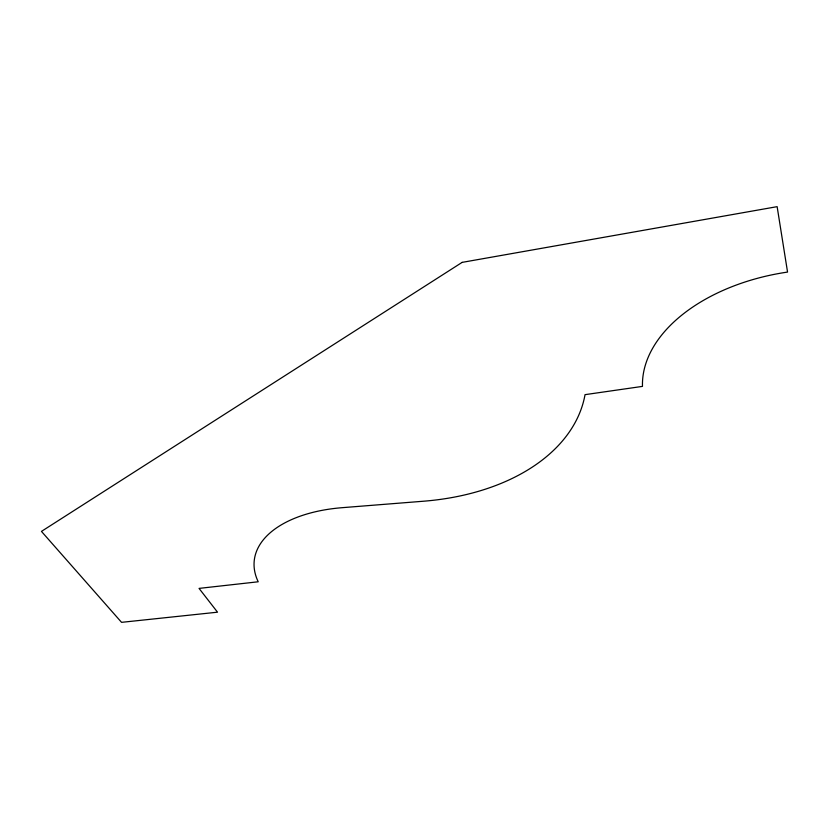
<?xml version="1.0" encoding="UTF-8"?>
<svg xmlns="http://www.w3.org/2000/svg" width="829" height="829" viewBox="0 0 829 829"><rect width="100%" height="100%" fill="white"/><g stroke="black" fill="none" stroke-linecap="round" stroke-linejoin="round"><path stroke-width="1.24" d="M462.126 262.378L41.45 531.399L121.552 622.341L217.53 612.185L199.043 588.393L258.213 581.782A121.562 65.47 6 0 1 342.087 507.69L423.629 501.213A208.804 135.749 6.6 0 0 585.036 394.656L642.475 386.387A163.023 100.9 -7.4 0 1 787.55 272.078L777.136 206.659L462.126 262.378"/></g></svg>
